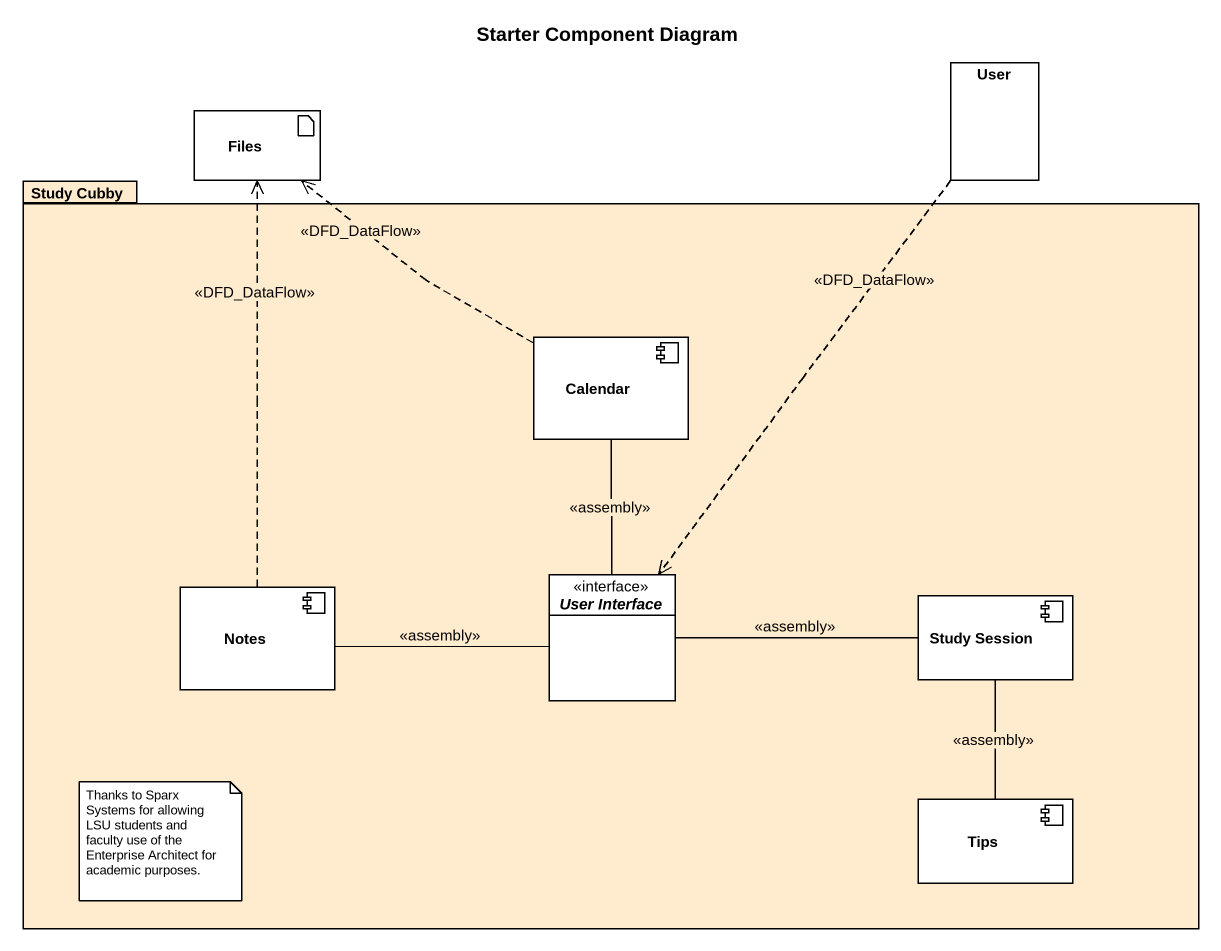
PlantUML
@startuml
title Starter Component Diagram
allowmixing
hide circle
hide empty members
artifact Files
rectangle User
package "Study Cubby" as Study_Cubby #FFEBCD {
  component Calendar
  component Notes
  interface "User Interface" as User_Interface
  component "Study Session" as Study_Session
  component Tips
}
User ..> User_Interface : <<DFD_DataFlow>>
Calendar .up.> Files : <<DFD_DataFlow>>
Calendar -- User_Interface : <<assembly>>
Notes .up.> Files : <<DFD_DataFlow>>
Notes -right- User_Interface : <<assembly>>
Study_Session -left- User_Interface : <<assembly>>
Study_Session -- Tips : <<assembly>>
note as N1
  Thanks to Sparx Systems for allowing LSU students and faculty use of the Enterprise Architect for academic purposes.
end note
@enduml
